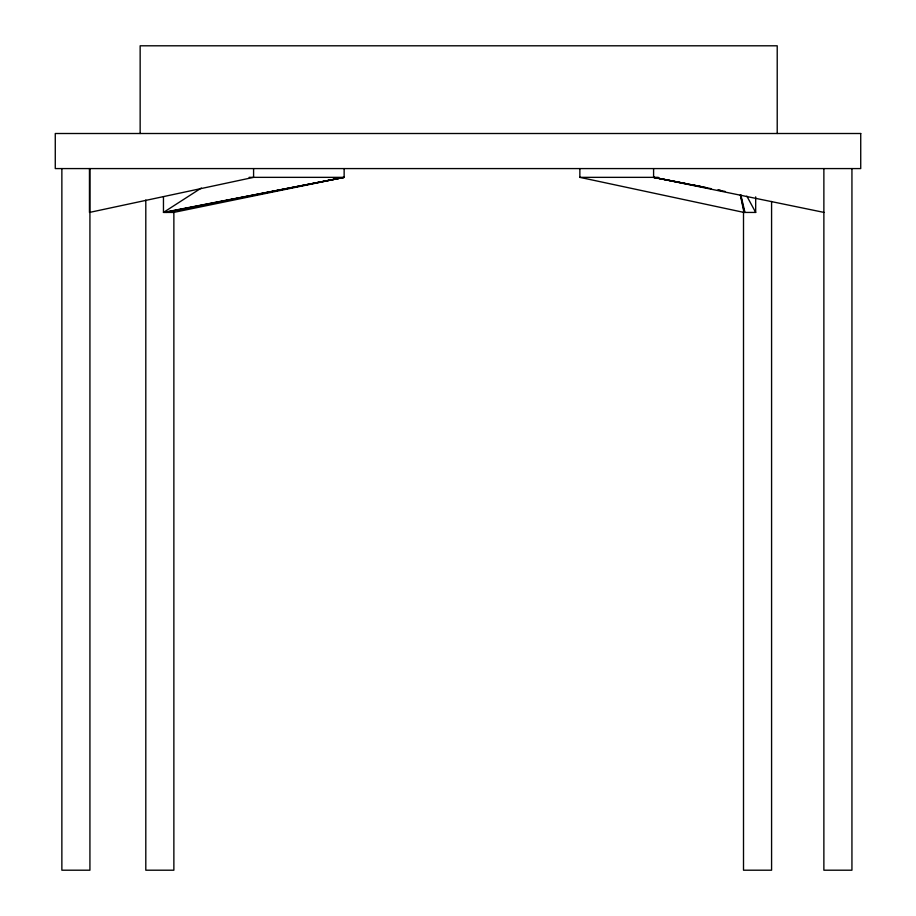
<?xml version="1.0" encoding="UTF-8"?>
<svg xmlns="http://www.w3.org/2000/svg" width="916" height="916" viewBox="0 0 916 916"><rect width="100%" height="100%" fill="white"/><g stroke="black" fill="none" stroke-linecap="round" stroke-linejoin="round"><path stroke-width="1.37" d="M201.325 188.032L163.46 212.432L163.46 196.871M165.979 212.432L344.141 177.349L344.141 168.578M164.743 212.432L344.141 177.349L249.095 177.349M579.862 168.578L579.862 177.349L658.272 177.349M579.862 177.349L743.987 212.432L755.677 212.432L755.677 196.871M653.589 168.578L653.589 177.349L688.603 184.15M691.408 184.7L702.606 186.875M824.114 212.432L653.589 177.349L706.854 187.769M718.064 189.956L720.869 190.505M653.589 177.349L711.114 188.673M718.121 190.059L725.14 191.444M746.861 196.15L755.677 212.432M740.826 194.89L744.96 212.432M740.552 194.89L744.41 212.432M740.334 194.89L743.987 212.432M851.937 168.578L851.937 870.2L823.873 870.2L823.873 168.578M777.215 133.507L777.215 45.8L140.148 45.8L140.148 133.507M771.581 201.451L771.581 870.2L743.506 870.2L743.506 211.447M253.583 168.578L253.583 177.349L89.459 212.432L89.459 168.578M173.868 211.447L173.868 870.2L145.804 870.2L145.804 200.02M89.928 168.578L89.928 870.2L61.864 870.2L61.864 168.578M344.141 177.349L173.616 212.432L163.46 212.432L344.141 177.349M860.731 133.507L55.269 133.507L55.269 168.578L860.731 168.578L860.731 133.507"/></g></svg>
